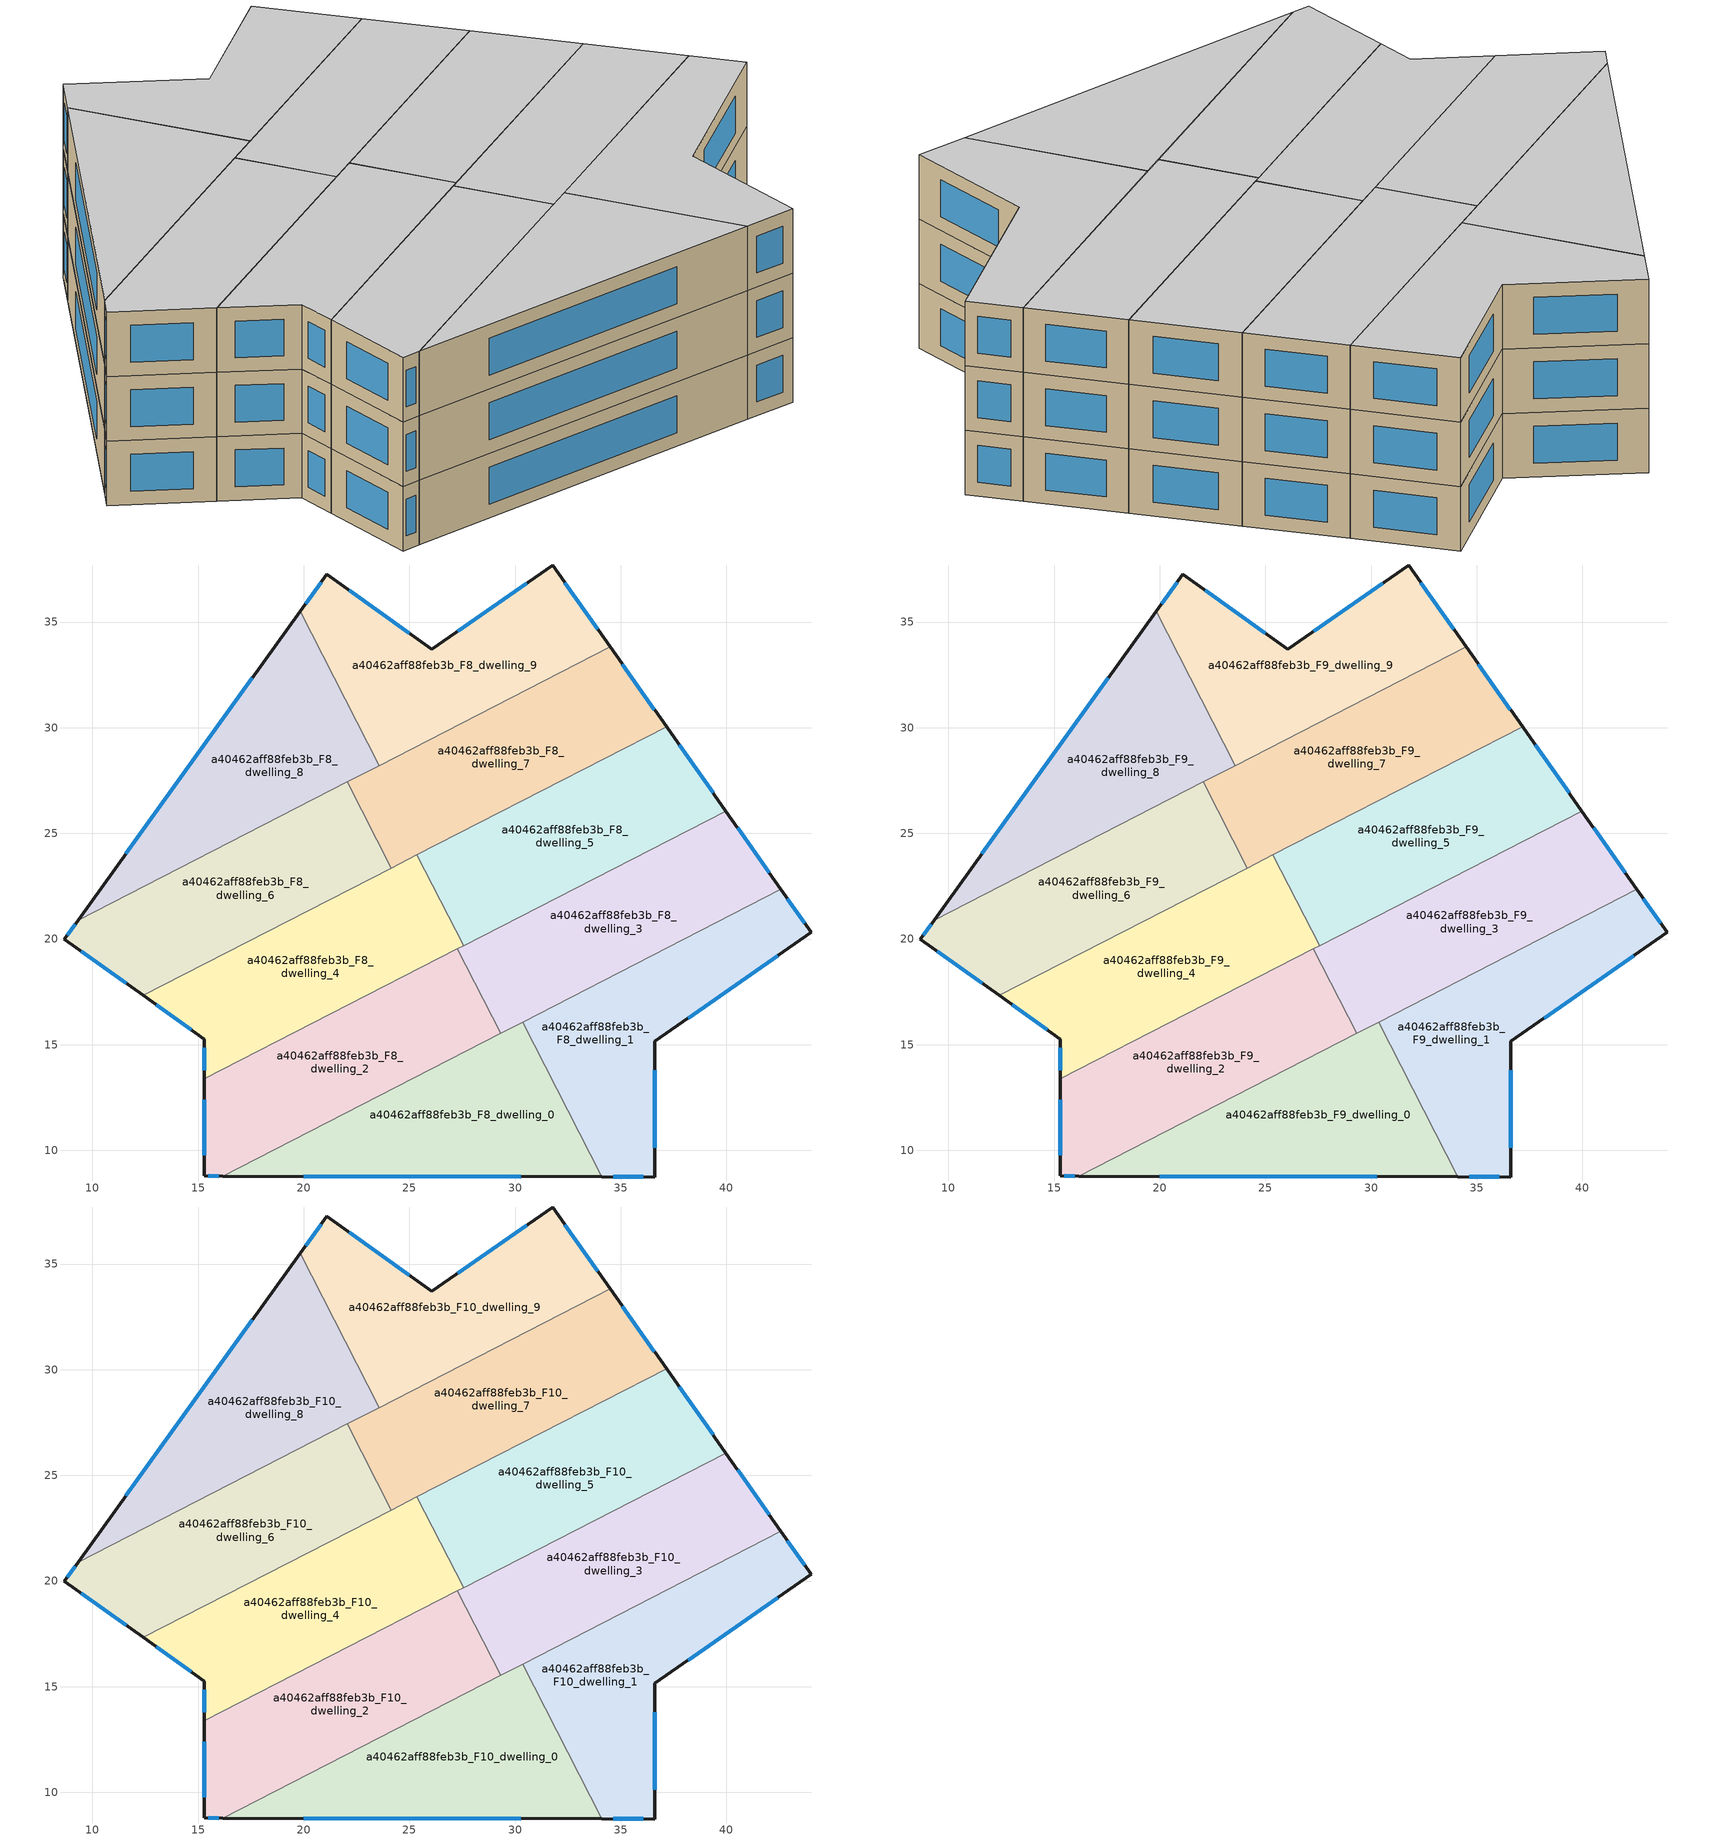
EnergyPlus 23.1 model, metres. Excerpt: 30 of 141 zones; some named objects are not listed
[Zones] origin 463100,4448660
a40462aff88feb3b_F8_dwelling_0
 floor to a40462aff88feb3b_F7_dwelling_0 (EU_floor_Construction): 30.35,16.07 34.11,8.75 16.17,8.79 z24
 wall outside (EU_wall_Construction): 16.17,8.79 34.11,8.75 z24:27
 wall to a40462aff88feb3b_F8_dwelling_1 (EU_wall_Construction): 34.11,8.75 30.35,16.07 z24:27
 wall to a40462aff88feb3b_F8_dwelling_2 (EU_wall_Construction): 29.33,15.54 16.17,8.79 z24:27
 wall to a40462aff88feb3b_F8_dwelling_3 (EU_wall_Construction): 30.35,16.07 29.33,15.54 z24:27
 window (EU_Window_Construction): 20.01,8.78 30.27,8.76 z24.64:26.36
a40462aff88feb3b_F8_dwelling_1
 floor to a40462aff88feb3b_F7_dwelling_1 (EU_floor_Construction): 42.58,22.35 44.01,20.32 36.61,15.16 36.6,8.74 34.11,8.75 30.35,16.07 z24
 wall outside (EU_wall_Construction): 34.11,8.75 36.6,8.74 36.61,15.16 44.01,20.32 42.58,22.35 z24:27
 wall to a40462aff88feb3b_F8_dwelling_3 (EU_wall_Construction): 42.58,22.35 30.35,16.07 z24:27
 window (EU_Window_Construction): 43.71,20.75 42.89,21.91 / 38.2,16.26 42.43,19.21 / 36.6,10.12 36.61,13.78 / 34.65,8.75 36.07,8.74 z24.64:26.36
a40462aff88feb3b_F8_dwelling_2
 floor to a40462aff88feb3b_F7_dwelling_2 (EU_floor_Construction): 27.28,19.54 29.33,15.54 16.17,8.79 15.28,8.79 15.29,13.39 z24
 wall outside (EU_wall_Construction): 15.29,13.39 15.28,8.79 16.17,8.79 z24:27
 wall to a40462aff88feb3b_F8_dwelling_3 (EU_wall_Construction): 29.33,15.54 27.28,19.54 z24:27
 wall to a40462aff88feb3b_F8_dwelling_4 (EU_wall_Construction): 27.28,19.54 15.29,13.39 z24:27
 window (EU_Window_Construction): 15.47,8.79 15.98,8.79 / 15.29,12.41 15.29,9.78 z24.64:26.36
a40462aff88feb3b_F8_dwelling_3
 floor to a40462aff88feb3b_F7_dwelling_3 (EU_floor_Construction): 39.97,26.06 42.58,22.35 29.33,15.54 27.28,19.54 z24
 wall outside (EU_wall_Construction): 42.58,22.35 39.97,26.06 z24:27
 wall to a40462aff88feb3b_F8_dwelling_5 (EU_wall_Construction): 39.97,26.06 27.56,19.69 z24:27
 wall to a40462aff88feb3b_F8_dwelling_4 (EU_wall_Construction): 27.56,19.69 27.28,19.54 z24:27
 window (EU_Window_Construction): 42.02,23.14 40.53,25.26 z24.64:26.36
a40462aff88feb3b_F8_dwelling_4
 floor to a40462aff88feb3b_F7_dwelling_4 (EU_floor_Construction): 25.36,23.98 27.56,19.69 15.29,13.39 15.3,15.27 12.41,17.33 z24
 wall outside (EU_wall_Construction): 12.41,17.33 15.3,15.27 15.29,13.39 z24:27
 wall to a40462aff88feb3b_F8_dwelling_5 (EU_wall_Construction): 27.56,19.69 25.36,23.98 z24:27
 wall to a40462aff88feb3b_F8_dwelling_6 (EU_wall_Construction): 24.15,23.36 12.41,17.33 z24:27
 wall to a40462aff88feb3b_F8_dwelling_7 (EU_wall_Construction): 25.36,23.98 24.15,23.36 z24:27
 window (EU_Window_Construction): 13.03,16.89 14.68,15.71 / 15.3,14.87 15.3,13.8 z24.64:26.36
a40462aff88feb3b_F8_dwelling_5
 floor to a40462aff88feb3b_F7_dwelling_5 (EU_floor_Construction): 37.17,30.04 39.97,26.06 27.56,19.69 25.36,23.98 z24
 wall outside (EU_wall_Construction): 39.97,26.06 37.17,30.04 z24:27
 wall to a40462aff88feb3b_F8_dwelling_7 (EU_wall_Construction): 37.17,30.04 25.36,23.98 z24:27
 window (EU_Window_Construction): 39.37,26.91 37.77,29.19 z24.64:26.36
a40462aff88feb3b_F8_dwelling_6
 floor to a40462aff88feb3b_F7_dwelling_6 (EU_floor_Construction): 22.06,27.44 24.15,23.36 12.41,17.33 8.67,20 9.32,20.9 z24
 wall outside (EU_wall_Construction): 9.32,20.9 8.67,20 12.41,17.33 z24:27
 wall to a40462aff88feb3b_F8_dwelling_7 (EU_wall_Construction): 24.15,23.36 22.06,27.44 z24:27
 wall to a40462aff88feb3b_F8_dwelling_8 (EU_wall_Construction): 22.06,27.44 9.32,20.9 z24:27
 window (EU_Window_Construction): 9.18,20.71 8.81,20.19 / 9.47,19.43 11.61,17.9 z24.64:26.36
a40462aff88feb3b_F8_dwelling_7
 floor to a40462aff88feb3b_F7_dwelling_7 (EU_floor_Construction): 34.51,33.83 37.17,30.04 24.15,23.36 22.06,27.44 z24
 wall outside (EU_wall_Construction): 37.17,30.04 34.51,33.83 z24:27
 wall to a40462aff88feb3b_F8_dwelling_9 (EU_wall_Construction): 34.51,33.83 23.57,28.21 z24:27
 wall to a40462aff88feb3b_F8_dwelling_8 (EU_wall_Construction): 23.57,28.21 22.06,27.44 z24:27
 window (EU_Window_Construction): 36.6,30.85 35.08,33.02 z24.64:26.36
a40462aff88feb3b_F8_dwelling_8
 floor to a40462aff88feb3b_F7_dwelling_8 (EU_floor_Construction): 19.83,35.5 23.57,28.21 9.32,20.9 z24
 wall outside (EU_wall_Construction): 19.83,35.5 9.32,20.9 z24:27
 wall to a40462aff88feb3b_F8_dwelling_9 (EU_wall_Construction): 23.57,28.21 19.83,35.5 z24:27
 window (EU_Window_Construction): 17.58,32.37 11.57,24.03 z24.64:26.36
a40462aff88feb3b_F8_dwelling_9
 floor to a40462aff88feb3b_F7_dwelling_9 (EU_floor_Construction): 31.78,37.7 34.51,33.83 23.57,28.21 19.83,35.5 21.09,37.26 26.06,33.71 z24
 wall outside (EU_wall_Construction): 34.51,33.83 31.78,37.7 26.06,33.71 21.09,37.26 19.83,35.5 z24:27
 window (EU_Window_Construction): 20.82,36.89 20.1,35.88 / 24.99,34.47 22.16,36.5 / 30.55,36.85 27.28,34.57 / 33.92,34.66 32.36,36.87 z24.64:26.36
a40462aff88feb3b_F9_dwelling_0
 floor to a40462aff88feb3b_F8_dwelling_0 (EU_floor_Construction): 30.35,16.07 34.11,8.75 16.17,8.79 z27
 wall outside (EU_wall_Construction): 16.17,8.79 34.11,8.75 z27:30
 wall to a40462aff88feb3b_F9_dwelling_1 (EU_wall_Construction): 34.11,8.75 30.35,16.07 z27:30
 wall to a40462aff88feb3b_F9_dwelling_2 (EU_wall_Construction): 29.33,15.54 16.17,8.79 z27:30
 wall to a40462aff88feb3b_F9_dwelling_3 (EU_wall_Construction): 30.35,16.07 29.33,15.54 z27:30
 window (EU_Window_Construction): 20.01,8.78 30.27,8.76 z27.64:29.36
a40462aff88feb3b_F9_dwelling_1
 floor to a40462aff88feb3b_F8_dwelling_1 (EU_floor_Construction): 42.58,22.35 44.01,20.32 36.61,15.16 36.6,8.74 34.11,8.75 30.35,16.07 z27
 wall outside (EU_wall_Construction): 34.11,8.75 36.6,8.74 36.61,15.16 44.01,20.32 42.58,22.35 z27:30
 wall to a40462aff88feb3b_F9_dwelling_3 (EU_wall_Construction): 42.58,22.35 30.35,16.07 z27:30
 window (EU_Window_Construction): 43.71,20.75 42.89,21.91 / 38.2,16.26 42.43,19.21 / 36.6,10.12 36.61,13.78 / 34.65,8.75 36.07,8.74 z27.64:29.36
a40462aff88feb3b_F9_dwelling_2
 floor to a40462aff88feb3b_F8_dwelling_2 (EU_floor_Construction): 27.28,19.54 29.33,15.54 16.17,8.79 15.28,8.79 15.29,13.39 z27
 wall outside (EU_wall_Construction): 15.29,13.39 15.28,8.79 16.17,8.79 z27:30
 wall to a40462aff88feb3b_F9_dwelling_3 (EU_wall_Construction): 29.33,15.54 27.28,19.54 z27:30
 wall to a40462aff88feb3b_F9_dwelling_4 (EU_wall_Construction): 27.28,19.54 15.29,13.39 z27:30
 window (EU_Window_Construction): 15.47,8.79 15.98,8.79 / 15.29,12.41 15.29,9.78 z27.64:29.36
a40462aff88feb3b_F9_dwelling_3
 floor to a40462aff88feb3b_F8_dwelling_3 (EU_floor_Construction): 39.97,26.06 42.58,22.35 29.33,15.54 27.28,19.54 z27
 wall outside (EU_wall_Construction): 42.58,22.35 39.97,26.06 z27:30
 wall to a40462aff88feb3b_F9_dwelling_5 (EU_wall_Construction): 39.97,26.06 27.56,19.69 z27:30
 wall to a40462aff88feb3b_F9_dwelling_4 (EU_wall_Construction): 27.56,19.69 27.28,19.54 z27:30
 window (EU_Window_Construction): 42.02,23.14 40.53,25.26 z27.64:29.36
a40462aff88feb3b_F9_dwelling_4
 floor to a40462aff88feb3b_F8_dwelling_4 (EU_floor_Construction): 25.36,23.98 27.56,19.69 15.29,13.39 15.3,15.27 12.41,17.33 z27
 wall outside (EU_wall_Construction): 12.41,17.33 15.3,15.27 15.29,13.39 z27:30
 wall to a40462aff88feb3b_F9_dwelling_5 (EU_wall_Construction): 27.56,19.69 25.36,23.98 z27:30
 wall to a40462aff88feb3b_F9_dwelling_6 (EU_wall_Construction): 24.15,23.36 12.41,17.33 z27:30
 wall to a40462aff88feb3b_F9_dwelling_7 (EU_wall_Construction): 25.36,23.98 24.15,23.36 z27:30
 window (EU_Window_Construction): 13.03,16.89 14.68,15.71 / 15.3,14.87 15.3,13.8 z27.64:29.36
a40462aff88feb3b_F9_dwelling_5
 floor to a40462aff88feb3b_F8_dwelling_5 (EU_floor_Construction): 37.17,30.04 39.97,26.06 27.56,19.69 25.36,23.98 z27
 wall outside (EU_wall_Construction): 39.97,26.06 37.17,30.04 z27:30
 wall to a40462aff88feb3b_F9_dwelling_7 (EU_wall_Construction): 37.17,30.04 25.36,23.98 z27:30
 window (EU_Window_Construction): 39.37,26.91 37.77,29.19 z27.64:29.36
a40462aff88feb3b_F9_dwelling_6
 floor to a40462aff88feb3b_F8_dwelling_6 (EU_floor_Construction): 22.06,27.44 24.15,23.36 12.41,17.33 8.67,20 9.32,20.9 z27
 wall outside (EU_wall_Construction): 9.32,20.9 8.67,20 12.41,17.33 z27:30
 wall to a40462aff88feb3b_F9_dwelling_7 (EU_wall_Construction): 24.15,23.36 22.06,27.44 z27:30
 wall to a40462aff88feb3b_F9_dwelling_8 (EU_wall_Construction): 22.06,27.44 9.32,20.9 z27:30
 window (EU_Window_Construction): 9.18,20.71 8.81,20.19 / 9.47,19.43 11.61,17.9 z27.64:29.36
a40462aff88feb3b_F9_dwelling_7
 floor to a40462aff88feb3b_F8_dwelling_7 (EU_floor_Construction): 34.51,33.83 37.17,30.04 24.15,23.36 22.06,27.44 z27
 wall outside (EU_wall_Construction): 37.17,30.04 34.51,33.83 z27:30
 wall to a40462aff88feb3b_F9_dwelling_9 (EU_wall_Construction): 34.51,33.83 23.57,28.21 z27:30
 wall to a40462aff88feb3b_F9_dwelling_8 (EU_wall_Construction): 23.57,28.21 22.06,27.44 z27:30
 window (EU_Window_Construction): 36.6,30.85 35.08,33.02 z27.64:29.36
a40462aff88feb3b_F9_dwelling_8
 floor to a40462aff88feb3b_F8_dwelling_8 (EU_floor_Construction): 19.83,35.5 23.57,28.21 9.32,20.9 z27
 wall outside (EU_wall_Construction): 19.83,35.5 9.32,20.9 z27:30
 wall to a40462aff88feb3b_F9_dwelling_9 (EU_wall_Construction): 23.57,28.21 19.83,35.5 z27:30
 window (EU_Window_Construction): 17.58,32.37 11.57,24.03 z27.64:29.36
a40462aff88feb3b_F9_dwelling_9
 floor to a40462aff88feb3b_F8_dwelling_9 (EU_floor_Construction): 31.78,37.7 34.51,33.83 23.57,28.21 19.83,35.5 21.09,37.26 26.06,33.71 z27
 wall outside (EU_wall_Construction): 34.51,33.83 31.78,37.7 26.06,33.71 21.09,37.26 19.83,35.5 z27:30
 window (EU_Window_Construction): 20.82,36.89 20.1,35.88 / 24.99,34.47 22.16,36.5 / 30.55,36.85 27.28,34.57 / 33.92,34.66 32.36,36.87 z27.64:29.36
a40462aff88feb3b_F10_dwelling_0
 floor to a40462aff88feb3b_F9_dwelling_0 (EU_floor_Construction): 30.35,16.07 34.11,8.75 16.17,8.79 z30
 wall outside (EU_wall_Construction): 16.17,8.79 34.11,8.75 z30:33
 wall to a40462aff88feb3b_F10_dwelling_1 (EU_wall_Construction): 34.11,8.75 30.35,16.07 z30:33
 wall to a40462aff88feb3b_F10_dwelling_2 (EU_wall_Construction): 29.33,15.54 16.17,8.79 z30:33
 wall to a40462aff88feb3b_F10_dwelling_3 (EU_wall_Construction): 30.35,16.07 29.33,15.54 z30:33
 window (EU_Window_Construction): 20.01,8.78 30.27,8.76 z30.64:32.36
 ceiling to a40462aff88feb3b_F11_dwelling_0 (EU_floor_Construction): 34.11,8.75 30.35,16.07 16.17,8.79 z33
a40462aff88feb3b_F10_dwelling_1
 floor to a40462aff88feb3b_F9_dwelling_1 (EU_floor_Construction): 42.58,22.35 44.01,20.32 36.61,15.16 36.6,8.74 34.11,8.75 30.35,16.07 z30
 wall outside (EU_wall_Construction): 34.11,8.75 36.6,8.74 36.61,15.16 44.01,20.32 42.58,22.35 z30:33
 wall to a40462aff88feb3b_F10_dwelling_3 (EU_wall_Construction): 42.58,22.35 30.35,16.07 z30:33
 window (EU_Window_Construction): 43.71,20.75 42.89,21.91 / 38.2,16.26 42.43,19.21 / 36.6,10.12 36.61,13.78 / 34.65,8.75 36.07,8.74 z30.64:32.36
 ceiling to a40462aff88feb3b_F11_dwelling_1 (EU_floor_Construction): 36.6,8.74 36.61,15.16 44.01,20.32 42.58,22.35 30.35,16.07 34.11,8.75 z33
a40462aff88feb3b_F10_dwelling_2
 floor to a40462aff88feb3b_F9_dwelling_2 (EU_floor_Construction): 27.28,19.54 29.33,15.54 16.17,8.79 15.28,8.79 15.29,13.39 z30
 wall outside (EU_wall_Construction): 15.29,13.39 15.28,8.79 16.17,8.79 z30:33
 wall to a40462aff88feb3b_F10_dwelling_3 (EU_wall_Construction): 29.33,15.54 27.28,19.54 z30:33
 wall to a40462aff88feb3b_F10_dwelling_4 (EU_wall_Construction): 27.28,19.54 15.29,13.39 z30:33
 window (EU_Window_Construction): 15.47,8.79 15.98,8.79 / 15.29,12.41 15.29,9.78 z30.64:32.36
 ceiling to a40462aff88feb3b_F11_dwelling_2 (EU_floor_Construction): 29.33,15.54 27.28,19.54 15.29,13.39 15.28,8.79 16.17,8.79 z33
a40462aff88feb3b_F10_dwelling_3
 floor to a40462aff88feb3b_F9_dwelling_3 (EU_floor_Construction): 39.97,26.06 42.58,22.35 29.33,15.54 27.28,19.54 z30
 wall outside (EU_wall_Construction): 42.58,22.35 39.97,26.06 z30:33
 wall to a40462aff88feb3b_F10_dwelling_5 (EU_wall_Construction): 39.97,26.06 27.56,19.69 z30:33
 wall to a40462aff88feb3b_F10_dwelling_4 (EU_wall_Construction): 27.56,19.69 27.28,19.54 z30:33
 window (EU_Window_Construction): 42.02,23.14 40.53,25.26 z30.64:32.36
 ceiling to a40462aff88feb3b_F11_dwelling_3 (EU_floor_Construction): 42.58,22.35 39.97,26.06 27.28,19.54 29.33,15.54 z33
a40462aff88feb3b_F10_dwelling_4
 floor to a40462aff88feb3b_F9_dwelling_4 (EU_floor_Construction): 25.36,23.98 27.56,19.69 15.29,13.39 15.3,15.27 12.41,17.33 z30
 wall outside (EU_wall_Construction): 12.41,17.33 15.3,15.27 15.29,13.39 z30:33
 wall to a40462aff88feb3b_F10_dwelling_5 (EU_wall_Construction): 27.56,19.69 25.36,23.98 z30:33
 wall to a40462aff88feb3b_F10_dwelling_6 (EU_wall_Construction): 24.15,23.36 12.41,17.33 z30:33
 wall to a40462aff88feb3b_F10_dwelling_7 (EU_wall_Construction): 25.36,23.98 24.15,23.36 z30:33
 window (EU_Window_Construction): 13.03,16.89 14.68,15.71 / 15.3,14.87 15.3,13.8 z30.64:32.36
 ceiling to a40462aff88feb3b_F11_dwelling_4 (EU_floor_Construction): 27.56,19.69 25.36,23.98 12.41,17.33 15.3,15.27 15.29,13.39 z33
a40462aff88feb3b_F10_dwelling_5
 floor to a40462aff88feb3b_F9_dwelling_5 (EU_floor_Construction): 37.17,30.04 39.97,26.06 27.56,19.69 25.36,23.98 z30
 wall outside (EU_wall_Construction): 39.97,26.06 37.17,30.04 z30:33
 wall to a40462aff88feb3b_F10_dwelling_7 (EU_wall_Construction): 37.17,30.04 25.36,23.98 z30:33
 window (EU_Window_Construction): 39.37,26.91 37.77,29.19 z30.64:32.36
 ceiling to a40462aff88feb3b_F11_dwelling_5 (EU_floor_Construction): 39.97,26.06 37.17,30.04 25.36,23.98 27.56,19.69 z33
a40462aff88feb3b_F10_dwelling_6
 floor to a40462aff88feb3b_F9_dwelling_6 (EU_floor_Construction): 22.06,27.44 24.15,23.36 12.41,17.33 8.67,20 9.32,20.9 z30
 wall outside (EU_wall_Construction): 9.32,20.9 8.67,20 12.41,17.33 z30:33
 wall to a40462aff88feb3b_F10_dwelling_7 (EU_wall_Construction): 24.15,23.36 22.06,27.44 z30:33
 wall to a40462aff88feb3b_F10_dwelling_8 (EU_wall_Construction): 22.06,27.44 9.32,20.9 z30:33
 window (EU_Window_Construction): 9.18,20.71 8.81,20.19 / 9.47,19.43 11.61,17.9 z30.64:32.36
 ceiling to a40462aff88feb3b_F11_dwelling_6 (EU_floor_Construction): 24.15,23.36 22.06,27.44 9.32,20.9 8.67,20 12.41,17.33 z33
a40462aff88feb3b_F10_dwelling_7
 floor to a40462aff88feb3b_F9_dwelling_7 (EU_floor_Construction): 34.51,33.83 37.17,30.04 24.15,23.36 22.06,27.44 z30
 wall outside (EU_wall_Construction): 37.17,30.04 34.51,33.83 z30:33
 wall to a40462aff88feb3b_F10_dwelling_9 (EU_wall_Construction): 34.51,33.83 23.57,28.21 z30:33
 wall to a40462aff88feb3b_F10_dwelling_8 (EU_wall_Construction): 23.57,28.21 22.06,27.44 z30:33
 window (EU_Window_Construction): 36.6,30.85 35.08,33.02 z30.64:32.36
 ceiling to a40462aff88feb3b_F11_dwelling_7 (EU_floor_Construction): 37.17,30.04 34.51,33.83 22.06,27.44 24.15,23.36 z33
a40462aff88feb3b_F10_dwelling_8
 floor to a40462aff88feb3b_F9_dwelling_8 (EU_floor_Construction): 19.83,35.5 23.57,28.21 9.32,20.9 z30
 wall outside (EU_wall_Construction): 19.83,35.5 9.32,20.9 z30:33
 wall to a40462aff88feb3b_F10_dwelling_9 (EU_wall_Construction): 23.57,28.21 19.83,35.5 z30:33
 window (EU_Window_Construction): 17.58,32.37 11.57,24.03 z30.64:32.36
 ceiling to a40462aff88feb3b_F11_dwelling_8 (EU_floor_Construction): 23.57,28.21 19.83,35.5 9.32,20.9 z33
a40462aff88feb3b_F10_dwelling_9
 floor to a40462aff88feb3b_F9_dwelling_9 (EU_floor_Construction): 31.78,37.7 34.51,33.83 23.57,28.21 19.83,35.5 21.09,37.26 26.06,33.71 z30
 wall outside (EU_wall_Construction): 34.51,33.83 31.78,37.7 26.06,33.71 21.09,37.26 19.83,35.5 z30:33
 window (EU_Window_Construction): 20.82,36.89 20.1,35.88 / 24.99,34.47 22.16,36.5 / 30.55,36.85 27.28,34.57 / 33.92,34.66 32.36,36.87 z30.64:32.36
 ceiling to a40462aff88feb3b_F11_dwelling_9 (EU_floor_Construction): 34.51,33.83 31.78,37.7 26.06,33.71 21.09,37.26 19.83,35.5 23.57,28.21 z33
[Building]
EU S2 Campaign: North Axis=0; Terrain=City; Solar Distribution=FullExterior
[Site:Location]
Yerevan-Zvartnots.Intl.AP: Latitude=40.15; Longitude=44.383; Time Zone=4; Elevation=854
[SizingPeriod:WeatherFileDays]
AnnualSizingPeriod: Begin Month=1; Begin Day of Month=1; End Month=12; End Day of Month=31; Day of Week for Start Day=Monday; Use Weather File Daylight Saving Period=No; Use Weather File Rain and Snow Indicators=No
[MATERIAL]
EU_InternalMass_Material: Roughness=MediumRough; Thickness=0.1; Conductivity=1; Density=1800; Specific Heat=900; Thermal Absorptance=0.9; Solar Absorptance=0.7; Visible Absorptance=0.7
[MATERIAL:NOMASS] Roughness=MediumRough; Thermal Absorptance=0.9; Solar Absorptance=0.7; Visible Absorptance=0.7
Name | Thermal Resistance
EU_wall_NoMass | 1.05043
EU_floor_NoMass | 0.478065
[WINDOWMATERIAL:SIMPLEGLAZINGSYSTEM]
EU_Window_SimpleGlazing: UFactor=2.5566; Solar Heat Gain Coefficient=0.75; Visible Transmittance=0.75
[CONSTRUCTION]
EU_wall_Construction: EU_wall_NoMass
EU_floor_Construction: EU_floor_NoMass
EU_Window_Construction: EU_Window_SimpleGlazing
EU_InternalMass_Construction: EU_InternalMass_Material
[ZONE] Type=1; Multiplier=1; Ceiling Height=autocalculate; Floor Area=autocalculate; Part of Total Floor Area=Yes
Name | Volume
a40462aff88feb3b_F8_dwelling_0; a40462aff88feb3b_F9_dwelling_0; a40462aff88feb3b_F10_dwelling_0; a40462aff88feb3b_F8_dwelling_7; a40462aff88feb3b_F9_dwelling_7; a40462aff88feb3b_F10_dwelling_7 | 196.815
a40462aff88feb3b_F8_dwelling_1; a40462aff88feb3b_F9_dwelling_1; a40462aff88feb3b_F10_dwelling_1 | 196.827
a40462aff88feb3b_F8_dwelling_2; a40462aff88feb3b_F9_dwelling_2; a40462aff88feb3b_F10_dwelling_2; a40462aff88feb3b_F8_dwelling_9; a40462aff88feb3b_F9_dwelling_9; a40462aff88feb3b_F10_dwelling_9 | 196.801
a40462aff88feb3b_F8_dwelling_3; a40462aff88feb3b_F9_dwelling_3; a40462aff88feb3b_F10_dwelling_3 | 196.794
a40462aff88feb3b_F8_dwelling_4; a40462aff88feb3b_F9_dwelling_4; a40462aff88feb3b_F10_dwelling_4; a40462aff88feb3b_F8_dwelling_6; a40462aff88feb3b_F9_dwelling_6; a40462aff88feb3b_F10_dwelling_6 | 196.822
a40462aff88feb3b_F8_dwelling_5; a40462aff88feb3b_F9_dwelling_5; a40462aff88feb3b_F10_dwelling_5 | 196.834
a40462aff88feb3b_F8_dwelling_8; a40462aff88feb3b_F9_dwelling_8; a40462aff88feb3b_F10_dwelling_8 | 196.807
[INTERNALMASS] Construction=EU_InternalMass_Construction
Name | Zone or ZoneList | Surface Area
a40462aff88feb3b_F8_dwelling_0_EU_InternalMass | a40462aff88feb3b_F8_dwelling_0 | 65.609
a40462aff88feb3b_F8_dwelling_1_EU_InternalMass | a40462aff88feb3b_F8_dwelling_1 | 65.6089
a40462aff88feb3b_F8_dwelling_2_EU_InternalMass | a40462aff88feb3b_F8_dwelling_2 | 65.6001
a40462aff88feb3b_F8_dwelling_3_EU_InternalMass | a40462aff88feb3b_F8_dwelling_3 | 65.5973
a40462aff88feb3b_F8_dwelling_4_EU_InternalMass | a40462aff88feb3b_F8_dwelling_4 | 65.6062
a40462aff88feb3b_F8_dwelling_5_EU_InternalMass | a40462aff88feb3b_F8_dwelling_5 | 65.6129
a40462aff88feb3b_F8_dwelling_6_EU_InternalMass | a40462aff88feb3b_F8_dwelling_6 | 65.6077
a40462aff88feb3b_F8_dwelling_7_EU_InternalMass | a40462aff88feb3b_F8_dwelling_7 | 65.6056
a40462aff88feb3b_F8_dwelling_8_EU_InternalMass | a40462aff88feb3b_F8_dwelling_8 | 65.602
a40462aff88feb3b_F8_dwelling_9_EU_InternalMass | a40462aff88feb3b_F8_dwelling_9 | 65.6014
a40462aff88feb3b_F9_dwelling_0_EU_InternalMass | a40462aff88feb3b_F9_dwelling_0 | 65.609
a40462aff88feb3b_F9_dwelling_1_EU_InternalMass | a40462aff88feb3b_F9_dwelling_1 | 65.6089
a40462aff88feb3b_F9_dwelling_2_EU_InternalMass | a40462aff88feb3b_F9_dwelling_2 | 65.6001
a40462aff88feb3b_F9_dwelling_3_EU_InternalMass | a40462aff88feb3b_F9_dwelling_3 | 65.5973
a40462aff88feb3b_F9_dwelling_4_EU_InternalMass | a40462aff88feb3b_F9_dwelling_4 | 65.6062
a40462aff88feb3b_F9_dwelling_5_EU_InternalMass | a40462aff88feb3b_F9_dwelling_5 | 65.6129
a40462aff88feb3b_F9_dwelling_6_EU_InternalMass | a40462aff88feb3b_F9_dwelling_6 | 65.6077
a40462aff88feb3b_F9_dwelling_7_EU_InternalMass | a40462aff88feb3b_F9_dwelling_7 | 65.6056
a40462aff88feb3b_F9_dwelling_8_EU_InternalMass | a40462aff88feb3b_F9_dwelling_8 | 65.602
a40462aff88feb3b_F9_dwelling_9_EU_InternalMass | a40462aff88feb3b_F9_dwelling_9 | 65.6014
a40462aff88feb3b_F10_dwelling_0_EU_InternalMass | a40462aff88feb3b_F10_dwelling_0 | 65.609
a40462aff88feb3b_F10_dwelling_1_EU_InternalMass | a40462aff88feb3b_F10_dwelling_1 | 65.6089
a40462aff88feb3b_F10_dwelling_2_EU_InternalMass | a40462aff88feb3b_F10_dwelling_2 | 65.6001
a40462aff88feb3b_F10_dwelling_3_EU_InternalMass | a40462aff88feb3b_F10_dwelling_3 | 65.5973
a40462aff88feb3b_F10_dwelling_4_EU_InternalMass | a40462aff88feb3b_F10_dwelling_4 | 65.6062
a40462aff88feb3b_F10_dwelling_5_EU_InternalMass | a40462aff88feb3b_F10_dwelling_5 | 65.6129
a40462aff88feb3b_F10_dwelling_6_EU_InternalMass | a40462aff88feb3b_F10_dwelling_6 | 65.6077
a40462aff88feb3b_F10_dwelling_7_EU_InternalMass | a40462aff88feb3b_F10_dwelling_7 | 65.6056
a40462aff88feb3b_F10_dwelling_8_EU_InternalMass | a40462aff88feb3b_F10_dwelling_8 | 65.602
a40462aff88feb3b_F10_dwelling_9_EU_InternalMass | a40462aff88feb3b_F10_dwelling_9 | 65.6014
[OTHEREQUIPMENT] Fuel Type=Electricity; Design Level Calculation Method=Watts/Area; Power per Zone Floor Area=1; Fraction Latent=0; Fraction Radiant=0; Fraction Lost=0; Carbon Dioxide Generation Rate=0; EndUse Subcategory=EU_Step8_InternalGains
Name | Zone or ZoneList or Space or SpaceList | Schedule
EU_Step8_InternalGain_a40462aff88feb3b_F8_dwelling_0_f000 | a40462aff88feb3b_F8_dwelling_0 | EU_Step8_GainSchedule_a40462aff88feb3b_F8_dwelling_0_f000
EU_Step8_InternalGain_a40462aff88feb3b_F8_dwelling_1_f000 | a40462aff88feb3b_F8_dwelling_1 | EU_Step8_GainSchedule_a40462aff88feb3b_F8_dwelling_1_f000
EU_Step8_InternalGain_a40462aff88feb3b_F8_dwelling_2_f000 | a40462aff88feb3b_F8_dwelling_2 | EU_Step8_GainSchedule_a40462aff88feb3b_F8_dwelling_2_f000
EU_Step8_InternalGain_a40462aff88feb3b_F8_dwelling_3_f000 | a40462aff88feb3b_F8_dwelling_3 | EU_Step8_GainSchedule_a40462aff88feb3b_F8_dwelling_3_f000
EU_Step8_InternalGain_a40462aff88feb3b_F8_dwelling_4_f000 | a40462aff88feb3b_F8_dwelling_4 | EU_Step8_GainSchedule_a40462aff88feb3b_F8_dwelling_4_f000
EU_Step8_InternalGain_a40462aff88feb3b_F8_dwelling_5_f000 | a40462aff88feb3b_F8_dwelling_5 | EU_Step8_GainSchedule_a40462aff88feb3b_F8_dwelling_5_f000
EU_Step8_InternalGain_a40462aff88feb3b_F8_dwelling_6_f000 | a40462aff88feb3b_F8_dwelling_6 | EU_Step8_GainSchedule_a40462aff88feb3b_F8_dwelling_6_f000
EU_Step8_InternalGain_a40462aff88feb3b_F8_dwelling_7_f000 | a40462aff88feb3b_F8_dwelling_7 | EU_Step8_GainSchedule_a40462aff88feb3b_F8_dwelling_7_f000
EU_Step8_InternalGain_a40462aff88feb3b_F8_dwelling_8_f000 | a40462aff88feb3b_F8_dwelling_8 | EU_Step8_GainSchedule_a40462aff88feb3b_F8_dwelling_8_f000
EU_Step8_InternalGain_a40462aff88feb3b_F8_dwelling_9_f000 | a40462aff88feb3b_F8_dwelling_9 | EU_Step8_GainSchedule_a40462aff88feb3b_F8_dwelling_9_f000
EU_Step8_InternalGain_a40462aff88feb3b_F9_dwelling_0_f000 | a40462aff88feb3b_F9_dwelling_0 | EU_Step8_GainSchedule_a40462aff88feb3b_F9_dwelling_0_f000
EU_Step8_InternalGain_a40462aff88feb3b_F9_dwelling_1_f000 | a40462aff88feb3b_F9_dwelling_1 | EU_Step8_GainSchedule_a40462aff88feb3b_F9_dwelling_1_f000
EU_Step8_InternalGain_a40462aff88feb3b_F9_dwelling_2_f000 | a40462aff88feb3b_F9_dwelling_2 | EU_Step8_GainSchedule_a40462aff88feb3b_F9_dwelling_2_f000
EU_Step8_InternalGain_a40462aff88feb3b_F9_dwelling_3_f000 | a40462aff88feb3b_F9_dwelling_3 | EU_Step8_GainSchedule_a40462aff88feb3b_F9_dwelling_3_f000
EU_Step8_InternalGain_a40462aff88feb3b_F9_dwelling_4_f000 | a40462aff88feb3b_F9_dwelling_4 | EU_Step8_GainSchedule_a40462aff88feb3b_F9_dwelling_4_f000
EU_Step8_InternalGain_a40462aff88feb3b_F9_dwelling_5_f000 | a40462aff88feb3b_F9_dwelling_5 | EU_Step8_GainSchedule_a40462aff88feb3b_F9_dwelling_5_f000
EU_Step8_InternalGain_a40462aff88feb3b_F9_dwelling_6_f000 | a40462aff88feb3b_F9_dwelling_6 | EU_Step8_GainSchedule_a40462aff88feb3b_F9_dwelling_6_f000
EU_Step8_InternalGain_a40462aff88feb3b_F9_dwelling_7_f000 | a40462aff88feb3b_F9_dwelling_7 | EU_Step8_GainSchedule_a40462aff88feb3b_F9_dwelling_7_f000
EU_Step8_InternalGain_a40462aff88feb3b_F9_dwelling_8_f000 | a40462aff88feb3b_F9_dwelling_8 | EU_Step8_GainSchedule_a40462aff88feb3b_F9_dwelling_8_f000
EU_Step8_InternalGain_a40462aff88feb3b_F9_dwelling_9_f000 | a40462aff88feb3b_F9_dwelling_9 | EU_Step8_GainSchedule_a40462aff88feb3b_F9_dwelling_9_f000
EU_Step8_InternalGain_a40462aff88feb3b_F10_dwelling_0_f000 | a40462aff88feb3b_F10_dwelling_0 | EU_Step8_GainSchedule_a40462aff88feb3b_F10_dwelling_0_f000
EU_Step8_InternalGain_a40462aff88feb3b_F10_dwelling_1_f000 | a40462aff88feb3b_F10_dwelling_1 | EU_Step8_GainSchedule_a40462aff88feb3b_F10_dwelling_1_f000
EU_Step8_InternalGain_a40462aff88feb3b_F10_dwelling_2_f000 | a40462aff88feb3b_F10_dwelling_2 | EU_Step8_GainSchedule_a40462aff88feb3b_F10_dwelling_2_f000
EU_Step8_InternalGain_a40462aff88feb3b_F10_dwelling_3_f000 | a40462aff88feb3b_F10_dwelling_3 | EU_Step8_GainSchedule_a40462aff88feb3b_F10_dwelling_3_f000
EU_Step8_InternalGain_a40462aff88feb3b_F10_dwelling_4_f000 | a40462aff88feb3b_F10_dwelling_4 | EU_Step8_GainSchedule_a40462aff88feb3b_F10_dwelling_4_f000
EU_Step8_InternalGain_a40462aff88feb3b_F10_dwelling_5_f000 | a40462aff88feb3b_F10_dwelling_5 | EU_Step8_GainSchedule_a40462aff88feb3b_F10_dwelling_5_f000
EU_Step8_InternalGain_a40462aff88feb3b_F10_dwelling_6_f000 | a40462aff88feb3b_F10_dwelling_6 | EU_Step8_GainSchedule_a40462aff88feb3b_F10_dwelling_6_f000
EU_Step8_InternalGain_a40462aff88feb3b_F10_dwelling_7_f000 | a40462aff88feb3b_F10_dwelling_7 | EU_Step8_GainSchedule_a40462aff88feb3b_F10_dwelling_7_f000
EU_Step8_InternalGain_a40462aff88feb3b_F10_dwelling_8_f000 | a40462aff88feb3b_F10_dwelling_8 | EU_Step8_GainSchedule_a40462aff88feb3b_F10_dwelling_8_f000
EU_Step8_InternalGain_a40462aff88feb3b_F10_dwelling_9_f000 | a40462aff88feb3b_F10_dwelling_9 | EU_Step8_GainSchedule_a40462aff88feb3b_F10_dwelling_9_f000
[ZONEVENTILATION:DESIGNFLOWRATE] Schedule=EU_AlwaysOn; Design Flow Rate Calculation Method=AirChanges/Hour; Air Changes per Hour=0.557805; Ventilation Type=Natural; Fan Pressure Rise=0; Fan Total Efficiency=1; Constant Term Coefficient=1; Temperature Term Coefficient=0; Velocity Term Coefficient=0; Velocity Squared Term Coefficient=0; Minimum Indoor Temperature=-100; Maximum Indoor Temperature=100; Delta Temperature=-100; Minimum Outdoor Temperature=-100; Maximum Outdoor Temperature=100; Maximum Wind Speed=40
Name | Zone or ZoneList or Space or SpaceList
EU_ConstantAir_a40462aff88feb3b_F8_dwelling_0 | a40462aff88feb3b_F8_dwelling_0
EU_ConstantAir_a40462aff88feb3b_F8_dwelling_1 | a40462aff88feb3b_F8_dwelling_1
EU_ConstantAir_a40462aff88feb3b_F8_dwelling_2 | a40462aff88feb3b_F8_dwelling_2
EU_ConstantAir_a40462aff88feb3b_F8_dwelling_3 | a40462aff88feb3b_F8_dwelling_3
EU_ConstantAir_a40462aff88feb3b_F8_dwelling_4 | a40462aff88feb3b_F8_dwelling_4
EU_ConstantAir_a40462aff88feb3b_F8_dwelling_5 | a40462aff88feb3b_F8_dwelling_5
EU_ConstantAir_a40462aff88feb3b_F8_dwelling_6 | a40462aff88feb3b_F8_dwelling_6
EU_ConstantAir_a40462aff88feb3b_F8_dwelling_7 | a40462aff88feb3b_F8_dwelling_7
EU_ConstantAir_a40462aff88feb3b_F8_dwelling_8 | a40462aff88feb3b_F8_dwelling_8
EU_ConstantAir_a40462aff88feb3b_F8_dwelling_9 | a40462aff88feb3b_F8_dwelling_9
EU_ConstantAir_a40462aff88feb3b_F9_dwelling_0 | a40462aff88feb3b_F9_dwelling_0
EU_ConstantAir_a40462aff88feb3b_F9_dwelling_1 | a40462aff88feb3b_F9_dwelling_1
EU_ConstantAir_a40462aff88feb3b_F9_dwelling_2 | a40462aff88feb3b_F9_dwelling_2
EU_ConstantAir_a40462aff88feb3b_F9_dwelling_3 | a40462aff88feb3b_F9_dwelling_3
EU_ConstantAir_a40462aff88feb3b_F9_dwelling_4 | a40462aff88feb3b_F9_dwelling_4
EU_ConstantAir_a40462aff88feb3b_F9_dwelling_5 | a40462aff88feb3b_F9_dwelling_5
EU_ConstantAir_a40462aff88feb3b_F9_dwelling_6 | a40462aff88feb3b_F9_dwelling_6
EU_ConstantAir_a40462aff88feb3b_F9_dwelling_7 | a40462aff88feb3b_F9_dwelling_7
EU_ConstantAir_a40462aff88feb3b_F9_dwelling_8 | a40462aff88feb3b_F9_dwelling_8
EU_ConstantAir_a40462aff88feb3b_F9_dwelling_9 | a40462aff88feb3b_F9_dwelling_9
EU_ConstantAir_a40462aff88feb3b_F10_dwelling_0 | a40462aff88feb3b_F10_dwelling_0
EU_ConstantAir_a40462aff88feb3b_F10_dwelling_1 | a40462aff88feb3b_F10_dwelling_1
EU_ConstantAir_a40462aff88feb3b_F10_dwelling_2 | a40462aff88feb3b_F10_dwelling_2
EU_ConstantAir_a40462aff88feb3b_F10_dwelling_3 | a40462aff88feb3b_F10_dwelling_3
EU_ConstantAir_a40462aff88feb3b_F10_dwelling_4 | a40462aff88feb3b_F10_dwelling_4
EU_ConstantAir_a40462aff88feb3b_F10_dwelling_5 | a40462aff88feb3b_F10_dwelling_5
EU_ConstantAir_a40462aff88feb3b_F10_dwelling_6 | a40462aff88feb3b_F10_dwelling_6
EU_ConstantAir_a40462aff88feb3b_F10_dwelling_7 | a40462aff88feb3b_F10_dwelling_7
EU_ConstantAir_a40462aff88feb3b_F10_dwelling_8 | a40462aff88feb3b_F10_dwelling_8
EU_ConstantAir_a40462aff88feb3b_F10_dwelling_9 | a40462aff88feb3b_F10_dwelling_9
[HVACTEMPLATE:ZONE:IDEALLOADSAIRSYSTEM] System Availability Schedule=EU_AlwaysOn; Maximum Heating Supply Air Temperature=50; Minimum Cooling Supply Air Temperature=13; Maximum Heating Supply Air Humidity Ratio=0.0156; Minimum Cooling Supply Air Humidity Ratio=0.0077; Heating Limit=NoLimit; Cooling Limit=NoLimit; Heating Availability Schedule=EU_AlwaysOn; Cooling Availability Schedule=EU_CoolingOff; Dehumidification Control Type=ConstantSensibleHeatRatio; Cooling Sensible Heat Ratio=0.7; Dehumidification Setpoint=60; Humidification Control Type=None; Humidification Setpoint=30; Outdoor Air Method=None; Outdoor Air Flow Rate per Person=0.00944; Outdoor Air Flow Rate per Zone Floor Area=0; Outdoor Air Flow Rate per Zone=0; Demand Controlled Ventilation Type=None; Outdoor Air Economizer Type=NoEconomizer; Heat Recovery Type=None; Sensible Heat Recovery Effectiveness=0.7; Latent Heat Recovery Effectiveness=0.65
Name | Template Thermostat
a40462aff88feb3b_F8_dwelling_0 | EU_HeatOnly_a40462aff88feb3b_F8_dwelling_0
a40462aff88feb3b_F8_dwelling_1 | EU_HeatOnly_a40462aff88feb3b_F8_dwelling_1
a40462aff88feb3b_F8_dwelling_2 | EU_HeatOnly_a40462aff88feb3b_F8_dwelling_2
a40462aff88feb3b_F8_dwelling_3 | EU_HeatOnly_a40462aff88feb3b_F8_dwelling_3
a40462aff88feb3b_F8_dwelling_4 | EU_HeatOnly_a40462aff88feb3b_F8_dwelling_4
a40462aff88feb3b_F8_dwelling_5 | EU_HeatOnly_a40462aff88feb3b_F8_dwelling_5
a40462aff88feb3b_F8_dwelling_6 | EU_HeatOnly_a40462aff88feb3b_F8_dwelling_6
a40462aff88feb3b_F8_dwelling_7 | EU_HeatOnly_a40462aff88feb3b_F8_dwelling_7
a40462aff88feb3b_F8_dwelling_8 | EU_HeatOnly_a40462aff88feb3b_F8_dwelling_8
a40462aff88feb3b_F8_dwelling_9 | EU_HeatOnly_a40462aff88feb3b_F8_dwelling_9
a40462aff88feb3b_F9_dwelling_0 | EU_HeatOnly_a40462aff88feb3b_F9_dwelling_0
a40462aff88feb3b_F9_dwelling_1 | EU_HeatOnly_a40462aff88feb3b_F9_dwelling_1
a40462aff88feb3b_F9_dwelling_2 | EU_HeatOnly_a40462aff88feb3b_F9_dwelling_2
a40462aff88feb3b_F9_dwelling_3 | EU_HeatOnly_a40462aff88feb3b_F9_dwelling_3
a40462aff88feb3b_F9_dwelling_4 | EU_HeatOnly_a40462aff88feb3b_F9_dwelling_4
a40462aff88feb3b_F9_dwelling_5 | EU_HeatOnly_a40462aff88feb3b_F9_dwelling_5
a40462aff88feb3b_F9_dwelling_6 | EU_HeatOnly_a40462aff88feb3b_F9_dwelling_6
a40462aff88feb3b_F9_dwelling_7 | EU_HeatOnly_a40462aff88feb3b_F9_dwelling_7
a40462aff88feb3b_F9_dwelling_8 | EU_HeatOnly_a40462aff88feb3b_F9_dwelling_8
a40462aff88feb3b_F9_dwelling_9 | EU_HeatOnly_a40462aff88feb3b_F9_dwelling_9
a40462aff88feb3b_F10_dwelling_0 | EU_HeatOnly_a40462aff88feb3b_F10_dwelling_0
a40462aff88feb3b_F10_dwelling_1 | EU_HeatOnly_a40462aff88feb3b_F10_dwelling_1
a40462aff88feb3b_F10_dwelling_2 | EU_HeatOnly_a40462aff88feb3b_F10_dwelling_2
a40462aff88feb3b_F10_dwelling_3 | EU_HeatOnly_a40462aff88feb3b_F10_dwelling_3
a40462aff88feb3b_F10_dwelling_4 | EU_HeatOnly_a40462aff88feb3b_F10_dwelling_4
a40462aff88feb3b_F10_dwelling_5 | EU_HeatOnly_a40462aff88feb3b_F10_dwelling_5
a40462aff88feb3b_F10_dwelling_6 | EU_HeatOnly_a40462aff88feb3b_F10_dwelling_6
a40462aff88feb3b_F10_dwelling_7 | EU_HeatOnly_a40462aff88feb3b_F10_dwelling_7
a40462aff88feb3b_F10_dwelling_8 | EU_HeatOnly_a40462aff88feb3b_F10_dwelling_8
a40462aff88feb3b_F10_dwelling_9 | EU_HeatOnly_a40462aff88feb3b_F10_dwelling_9
[SIZING:ZONE] Zone Cooling Design Supply Air Temperature Input Method=SupplyAirTemperature; Zone Cooling Design Supply Air Temperature=13; Zone Heating Design Supply Air Temperature Input Method=SupplyAirTemperature; Zone Heating Design Supply Air Temperature=50; Zone Cooling Design Supply Air Humidity Ratio=0.008; Zone Heating Design Supply Air Humidity Ratio=0.008; Cooling Design Air Flow Method=DesignDay; Cooling Design Air Flow Rate=0; Cooling Minimum Air Flow per Zone Floor Area=0.000762; Cooling Minimum Air Flow=0; Cooling Minimum Air Flow Fraction=0.2; Heating Design Air Flow Method=DesignDay; Heating Design Air Flow Rate=0; Heating Maximum Air Flow per Zone Floor Area=0.002032; Heating Maximum Air Flow=0.141576; Heating Maximum Air Flow Fraction=0.3; Account for Dedicated Outdoor Air System=No; Dedicated Outdoor Air System Control Strategy=NeutralSupplyAir; Dedicated Outdoor Air Low Setpoint Temperature for Design=autosize; Dedicated Outdoor Air High Setpoint Temperature for Design=autosize; Zone Load Sizing Method=Sensible Load Only No Latent Load; Zone Latent Cooling Design Supply Air Humidity Ratio Input Method=HumidityRatioDifference; Zone Cooling Design Supply Air Humidity Ratio Difference=0.005; Zone Latent Heating Design Supply Air Humidity Ratio Input Method=HumidityRatioDifference; Zone Humidification Design Supply Air Humidity Ratio Difference=0.005
a40462aff88feb3b_F8_dwelling_0; a40462aff88feb3b_F8_dwelling_1; a40462aff88feb3b_F8_dwelling_2; a40462aff88feb3b_F8_dwelling_3; a40462aff88feb3b_F8_dwelling_4; a40462aff88feb3b_F8_dwelling_5; a40462aff88feb3b_F8_dwelling_6; a40462aff88feb3b_F8_dwelling_7; a40462aff88feb3b_F8_dwelling_8; a40462aff88feb3b_F8_dwelling_9; a40462aff88feb3b_F9_dwelling_0; a40462aff88feb3b_F9_dwelling_1; a40462aff88feb3b_F9_dwelling_2; a40462aff88feb3b_F9_dwelling_3; a40462aff88feb3b_F9_dwelling_4; a40462aff88feb3b_F9_dwelling_5; a40462aff88feb3b_F9_dwelling_6; a40462aff88feb3b_F9_dwelling_7; a40462aff88feb3b_F9_dwelling_8; a40462aff88feb3b_F9_dwelling_9; a40462aff88feb3b_F10_dwelling_0; a40462aff88feb3b_F10_dwelling_1; a40462aff88feb3b_F10_dwelling_2; a40462aff88feb3b_F10_dwelling_3; a40462aff88feb3b_F10_dwelling_4; a40462aff88feb3b_F10_dwelling_5; a40462aff88feb3b_F10_dwelling_6; a40462aff88feb3b_F10_dwelling_7; a40462aff88feb3b_F10_dwelling_8; a40462aff88feb3b_F10_dwelling_9
[SCHEDULE:CONSTANT]
Name | Hourly Value
EU_AlwaysOn | 1
EU_CoolingOff | 0
[SCHEDULE:FILE] Column Number=1; Rows to Skip at Top=0; Number of Hours of Data=8760; Column Separator=Comma; Interpolate to Timestep=No; Minutes per Item=60; Adjust Schedule for Daylight Savings=Yes
Name | File
EU_Step8_GainSchedule_a40462aff88feb3b_F8_dwelling_0_f000 | ../../schedules/a40462aff88feb3b/a40462aff88feb3b_F8_dwelling_0_f000_gain.csv
EU_Step8_GainSchedule_a40462aff88feb3b_F8_dwelling_1_f000 | ../../schedules/a40462aff88feb3b/a40462aff88feb3b_F8_dwelling_1_f000_gain.csv
EU_Step8_GainSchedule_a40462aff88feb3b_F8_dwelling_2_f000 | ../../schedules/a40462aff88feb3b/a40462aff88feb3b_F8_dwelling_2_f000_gain.csv
EU_Step8_GainSchedule_a40462aff88feb3b_F8_dwelling_3_f000 | ../../schedules/a40462aff88feb3b/a40462aff88feb3b_F8_dwelling_3_f000_gain.csv
EU_Step8_GainSchedule_a40462aff88feb3b_F8_dwelling_4_f000 | ../../schedules/a40462aff88feb3b/a40462aff88feb3b_F8_dwelling_4_f000_gain.csv
EU_Step8_GainSchedule_a40462aff88feb3b_F8_dwelling_5_f000 | ../../schedules/a40462aff88feb3b/a40462aff88feb3b_F8_dwelling_5_f000_gain.csv
EU_Step8_GainSchedule_a40462aff88feb3b_F8_dwelling_6_f000 | ../../schedules/a40462aff88feb3b/a40462aff88feb3b_F8_dwelling_6_f000_gain.csv
EU_Step8_GainSchedule_a40462aff88feb3b_F8_dwelling_7_f000 | ../../schedules/a40462aff88feb3b/a40462aff88feb3b_F8_dwelling_7_f000_gain.csv
EU_Step8_GainSchedule_a40462aff88feb3b_F8_dwelling_8_f000 | ../../schedules/a40462aff88feb3b/a40462aff88feb3b_F8_dwelling_8_f000_gain.csv
EU_Step8_GainSchedule_a40462aff88feb3b_F8_dwelling_9_f000 | ../../schedules/a40462aff88feb3b/a40462aff88feb3b_F8_dwelling_9_f000_gain.csv
EU_Step8_GainSchedule_a40462aff88feb3b_F9_dwelling_0_f000 | ../../schedules/a40462aff88feb3b/a40462aff88feb3b_F9_dwelling_0_f000_gain.csv
EU_Step8_GainSchedule_a40462aff88feb3b_F9_dwelling_1_f000 | ../../schedules/a40462aff88feb3b/a40462aff88feb3b_F9_dwelling_1_f000_gain.csv
EU_Step8_GainSchedule_a40462aff88feb3b_F9_dwelling_2_f000 | ../../schedules/a40462aff88feb3b/a40462aff88feb3b_F9_dwelling_2_f000_gain.csv
EU_Step8_GainSchedule_a40462aff88feb3b_F9_dwelling_3_f000 | ../../schedules/a40462aff88feb3b/a40462aff88feb3b_F9_dwelling_3_f000_gain.csv
EU_Step8_GainSchedule_a40462aff88feb3b_F9_dwelling_4_f000 | ../../schedules/a40462aff88feb3b/a40462aff88feb3b_F9_dwelling_4_f000_gain.csv
EU_Step8_GainSchedule_a40462aff88feb3b_F9_dwelling_5_f000 | ../../schedules/a40462aff88feb3b/a40462aff88feb3b_F9_dwelling_5_f000_gain.csv
EU_Step8_GainSchedule_a40462aff88feb3b_F9_dwelling_6_f000 | ../../schedules/a40462aff88feb3b/a40462aff88feb3b_F9_dwelling_6_f000_gain.csv
EU_Step8_GainSchedule_a40462aff88feb3b_F9_dwelling_7_f000 | ../../schedules/a40462aff88feb3b/a40462aff88feb3b_F9_dwelling_7_f000_gain.csv
EU_Step8_GainSchedule_a40462aff88feb3b_F9_dwelling_8_f000 | ../../schedules/a40462aff88feb3b/a40462aff88feb3b_F9_dwelling_8_f000_gain.csv
EU_Step8_GainSchedule_a40462aff88feb3b_F9_dwelling_9_f000 | ../../schedules/a40462aff88feb3b/a40462aff88feb3b_F9_dwelling_9_f000_gain.csv
EU_Step8_GainSchedule_a40462aff88feb3b_F10_dwelling_0_f000 | ../../schedules/a40462aff88feb3b/a40462aff88feb3b_F10_dwelling_0_f000_gain.csv
EU_Step8_GainSchedule_a40462aff88feb3b_F10_dwelling_1_f000 | ../../schedules/a40462aff88feb3b/a40462aff88feb3b_F10_dwelling_1_f000_gain.csv
EU_Step8_GainSchedule_a40462aff88feb3b_F10_dwelling_2_f000 | ../../schedules/a40462aff88feb3b/a40462aff88feb3b_F10_dwelling_2_f000_gain.csv
EU_Step8_GainSchedule_a40462aff88feb3b_F10_dwelling_3_f000 | ../../schedules/a40462aff88feb3b/a40462aff88feb3b_F10_dwelling_3_f000_gain.csv
EU_Step8_GainSchedule_a40462aff88feb3b_F10_dwelling_4_f000 | ../../schedules/a40462aff88feb3b/a40462aff88feb3b_F10_dwelling_4_f000_gain.csv
EU_Step8_GainSchedule_a40462aff88feb3b_F10_dwelling_5_f000 | ../../schedules/a40462aff88feb3b/a40462aff88feb3b_F10_dwelling_5_f000_gain.csv
EU_Step8_GainSchedule_a40462aff88feb3b_F10_dwelling_6_f000 | ../../schedules/a40462aff88feb3b/a40462aff88feb3b_F10_dwelling_6_f000_gain.csv
EU_Step8_GainSchedule_a40462aff88feb3b_F10_dwelling_7_f000 | ../../schedules/a40462aff88feb3b/a40462aff88feb3b_F10_dwelling_7_f000_gain.csv
EU_Step8_GainSchedule_a40462aff88feb3b_F10_dwelling_8_f000 | ../../schedules/a40462aff88feb3b/a40462aff88feb3b_F10_dwelling_8_f000_gain.csv
EU_Step8_GainSchedule_a40462aff88feb3b_F10_dwelling_9_f000 | ../../schedules/a40462aff88feb3b/a40462aff88feb3b_F10_dwelling_9_f000_gain.csv
